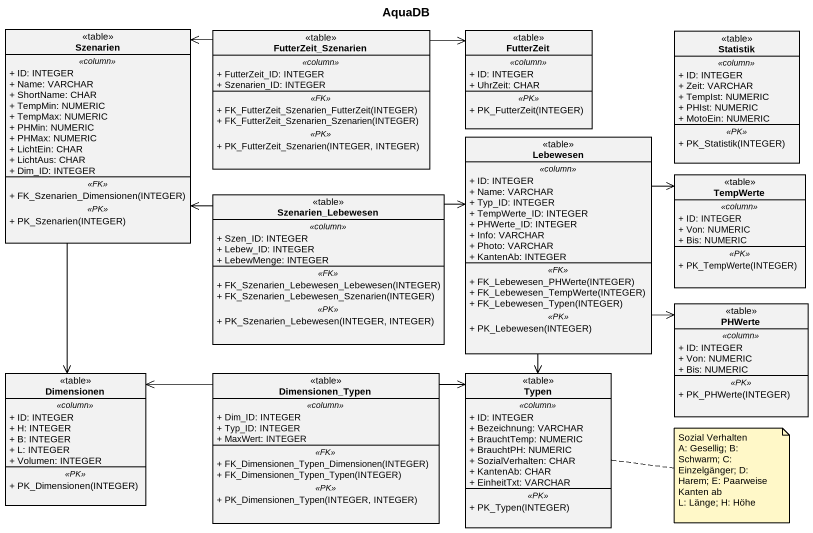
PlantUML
@startuml
title AquaDB
hide circle
hide empty members
skinparam classAttributeIconSize 0
class Szenarien <<table>> {
  .. <<column>> ..
  + ID: INTEGER
  + Name: VARCHAR
  + ShortName: CHAR
  + TempMin: NUMERIC
  + TempMax: NUMERIC
  + PHMin: NUMERIC
  + PHMax: NUMERIC
  + LichtEin: CHAR
  + LichtAus: CHAR
  + Dim_ID: INTEGER
  .. <<FK>> ..
  + FK_Szenarien_Dimensionen(INTEGER)
  .. <<PK>> ..
  + PK_Szenarien(INTEGER)
}
class FutterZeit_Szenarien <<table>> {
  .. <<column>> ..
  + FutterZeit_ID: INTEGER
  + Szenarien_ID: INTEGER
  .. <<FK>> ..
  + FK_FutterZeit_Szenarien_FutterZeit(INTEGER)
  + FK_FutterZeit_Szenarien_Szenarien(INTEGER)
  .. <<PK>> ..
  + PK_FutterZeit_Szenarien(INTEGER, INTEGER)
}
class FutterZeit <<table>> {
  .. <<column>> ..
  + ID: INTEGER
  + UhrZeit: CHAR
  .. <<PK>> ..
  + PK_FutterZeit(INTEGER)
}
class Statistik <<table>> {
  .. <<column>> ..
  + ID: INTEGER
  + Zeit: VARCHAR
  + TempIst: NUMERIC
  + PHIst: NUMERIC
  + MotoEin: NUMERIC
  .. <<PK>> ..
  + PK_Statistik(INTEGER)
}
class Lebewesen <<table>> {
  .. <<column>> ..
  + ID: INTEGER
  + Name: VARCHAR
  + Typ_ID: INTEGER
  + TempWerte_ID: INTEGER
  + PHWerte_ID: INTEGER
  + Info: VARCHAR
  + Photo: VARCHAR
  + KantenAb: INTEGER
  .. <<FK>> ..
  + FK_Lebewesen_PHWerte(INTEGER)
  + FK_Lebewesen_TempWerte(INTEGER)
  + FK_Lebewesen_Typen(INTEGER)
  .. <<PK>> ..
  + PK_Lebewesen(INTEGER)
}
class Szenarien_Lebewesen <<table>> {
  .. <<column>> ..
  + Szen_ID: INTEGER
  + Lebew_ID: INTEGER
  + LebewMenge: INTEGER
  .. <<FK>> ..
  + FK_Szenarien_Lebewesen_Lebewesen(INTEGER)
  + FK_Szenarien_Lebewesen_Szenarien(INTEGER)
  .. <<PK>> ..
  + PK_Szenarien_Lebewesen(INTEGER, INTEGER)
}
class TempWerte <<table>> {
  .. <<column>> ..
  + ID: INTEGER
  + Von: NUMERIC
  + Bis: NUMERIC
  .. <<PK>> ..
  + PK_TempWerte(INTEGER)
}
class PHWerte <<table>> {
  .. <<column>> ..
  + ID: INTEGER
  + Von: NUMERIC
  + Bis: NUMERIC
  .. <<PK>> ..
  + PK_PHWerte(INTEGER)
}
class Dimensionen <<table>> {
  .. <<column>> ..
  + ID: INTEGER
  + H: INTEGER
  + B: INTEGER
  + L: INTEGER
  + Volumen: INTEGER
  .. <<PK>> ..
  + PK_Dimensionen(INTEGER)
}
class Dimensionen_Typen <<table>> {
  .. <<column>> ..
  + Dim_ID: INTEGER
  + Typ_ID: INTEGER
  + MaxWert: INTEGER
  .. <<FK>> ..
  + FK_Dimensionen_Typen_Dimensionen(INTEGER)
  + FK_Dimensionen_Typen_Typen(INTEGER)
  .. <<PK>> ..
  + PK_Dimensionen_Typen(INTEGER, INTEGER)
}
class Typen <<table>> {
  .. <<column>> ..
  + ID: INTEGER
  + Bezeichnung: VARCHAR
  + BrauchtTemp: NUMERIC
  + BrauchtPH: NUMERIC
  + SozialVerhalten: CHAR
  + KantenAb: CHAR
  + EinheitTxt: VARCHAR
  .. <<PK>> ..
  + PK_Typen(INTEGER)
}
Szenarien --> Dimensionen
FutterZeit_Szenarien -left-> Szenarien
FutterZeit_Szenarien -right-> FutterZeit
Lebewesen -right-> TempWerte
Lebewesen --> PHWerte
Lebewesen --> Typen
Szenarien_Lebewesen -left-> Szenarien
Szenarien_Lebewesen -right-> Lebewesen
Dimensionen_Typen -left-> Dimensionen
Dimensionen_Typen -right-> Typen
note right of Typen
  Sozial Verhalten
  A: Gesellig; B: Schwarm; C: Einzelgänger; D: Harem; E: Paarweise
  Kanten ab
  L: Länge; H: Höhe
end note
@enduml
